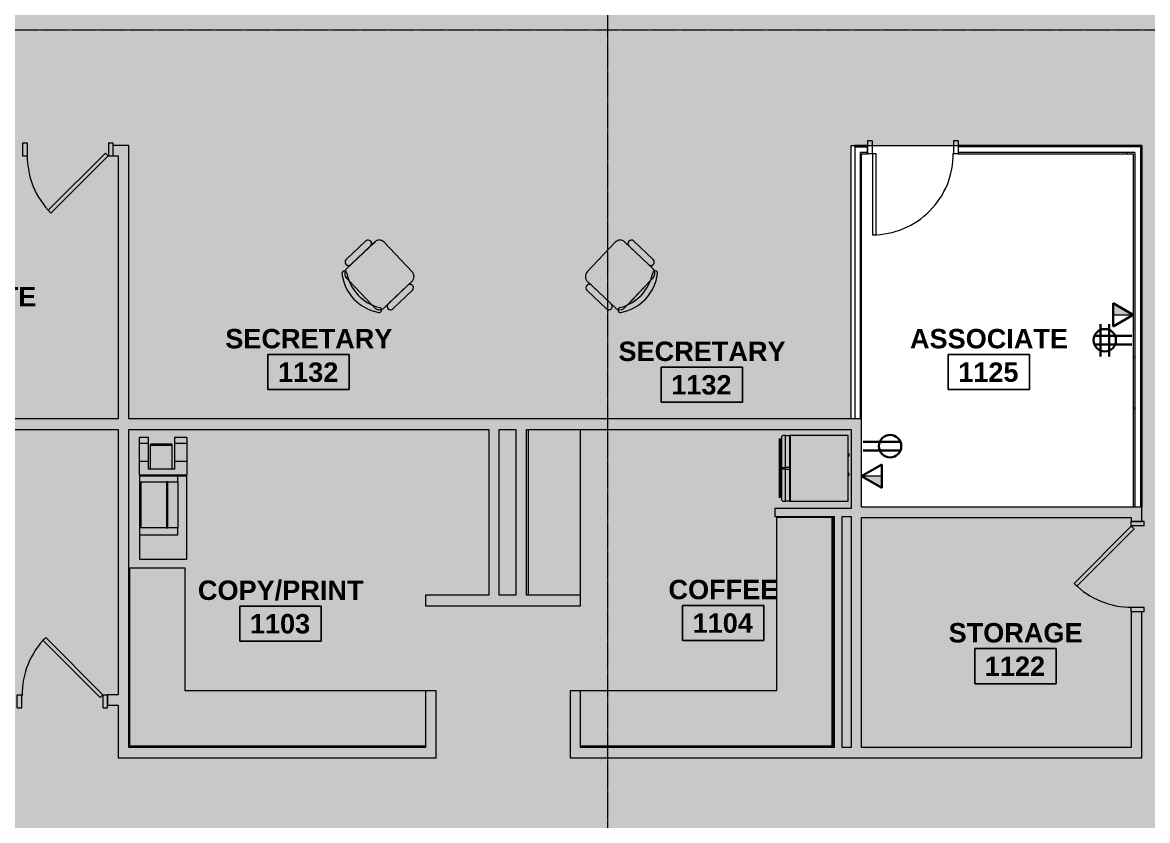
# Model space of a CAD drawing. Header units: inches. Extents: x -203 to 2070, y -968 to 768.
# Drawn here: x 995.7 to 1493.6, y 44.9 to 397.9 of the extents above; entities that cross this region are included whole.
import ezdxf

# ---------------------------------------------------------------- set-up
doc = ezdxf.new("R2010")
doc.units = ezdxf.units.IN
doc.header["$MEASUREMENT"] = 0
doc.linetypes.add('Grid Line 1_2_', pattern=[0.875, 0.5, -0.125, 0.125, -0.125])
for name, color, linetype, lineweight in [('A-ANNO-NOTE', 131, 'Continuous', 30), ('A-AREA-IDEN', 2, 'Continuous', 9), ('A-DETL-GENF', 92, 'Continuous', 9), ('A-DETL-THIN', 151, 'Continuous', 9), ('A-DOOR', 31, 'Continuous', 13), ('A-DOOR-FRAM', 31, 'Continuous', 20), ('A-WALL', 113, 'Continuous', 13), ('A-WALL-PATT', 111, 'Continuous', 13), ('I-FURN', 30, 'Continuous', 9), ('I-WALL', 2, 'Continuous', 9), ('Q-CASE', 31, 'Continuous', 13), ('Q-SPCQ', 91, 'Continuous', 13), ('S-GRID', 1, 'Continuous', 9)]:
    doc.layers.add(name, color=color, linetype=linetype, lineweight=lineweight)
doc.styles.add('Swis721 Lt BT_B', font='', dxfattribs={"height": 8.583975})
doc.styles.get('Swis721 Lt BT_B').set_extended_font_data('Swis721 Lt BT', bold=True)
pattern_1 = [(0, (0, 0), (30.72, 7.68), [1.267, -21.773, 1.267, -21.773, -122.88]), (0, (0, 0), (30.72, 7.68), [-46.08, 1.267, -44.813, 1.267, -21.773, -53.76]), (0, (0, 0), (30.72, 7.68), [-115.2, 1.267, -14.093, 1.267, -37.133]), (120, (11.52, 3.84), (-22.011075, 22.7643), [1.267, -21.773, 1.267, -21.773, -122.88]), (120, (11.52, 3.84), (-22.011075, 22.7643), [-46.08, 1.267, -44.813, 1.267, -21.773, -53.76]), (120, (11.52, 3.84), (-22.011075, 22.7643), [-115.2, 1.267, -14.093, 1.267, -37.133]), (240, (15.36, 19.2), (-8.708925, -30.4443), [1.267, -21.773, 1.267, -21.773, -122.88]), (240, (15.36, 19.2), (-8.708925, -30.4443), [-46.08, 1.267, -44.813, 1.267, -21.773, -53.76]), (240, (15.36, 19.2), (-8.708925, -30.4443), [-115.2, 1.267, -14.093, 1.267, -37.133])]

# ---------------------------------------------------------------- blocks, each defined once
blk = doc.blocks.new('Single Flush - OTJ_SOLIDFLUSH_ALUM-5493998-LEVEL 11 - POWER _ SIGNAL')
at = {"layer": 'A-DOOR', "color": 8, "lineweight": 20}
for p, q in [((-7.42, 27.64), (-8.65, 26.4)), ((-8.65, 26.4), (16.67, 1.08)), ((17.91, 2.31), (-7.42, 27.64)), ((16.67, 1.08), (17.91, 2.31))]:
    blk.add_line(p, q, dxfattribs=at)
at = {"layer": 'A-DOOR', "color": 55, "lineweight": 9}
blk.add_arc((17.91, 2.31), 35.81, 135, 180.5, dxfattribs=at)
at = {"layer": 'A-DOOR-FRAM', "color": 8}
for p, q in [((-20, -3.44), (-20, 2.31)), ((-20, 2.31), (-18, 2.31)), ((-18, -3.44), (-18, 2.31)), ((18, -3.44), (18, 2.31)), ((18, 2.31), (20, 2.31)), ((20, -3.44), (20, 2.31)), ((-20, -3.44), (-18, -3.44)), ((18, -3.44), (20, -3.44))]:
    blk.add_line(p, q, dxfattribs=at)
blk = doc.blocks.new('Single Flush - OTJ_SOLIDFLUSH_ALUM-5493996-LEVEL 11 - POWER _ SIGNAL')
at = {"layer": 'A-DOOR', "color": 8, "lineweight": 20}
for p, q in [((-8.65, -26.4), (16.67, -1.08)), ((17.91, -2.31), (-7.42, -27.64)), ((16.67, -1.08), (17.91, -2.31)), ((-7.42, -27.64), (-8.65, -26.4))]:
    blk.add_line(p, q, dxfattribs=at)
at = {"layer": 'A-DOOR', "color": 55, "lineweight": 9}
blk.add_arc((17.91, -2.31), 35.81, 179.5, 225, dxfattribs=at)
at = {"layer": 'A-DOOR-FRAM', "color": 8}
for p, q in [((-20, 3.44), (-20, -2.31)), ((-20, 3.44), (-18, 3.44)), ((-18, 3.44), (-18, -2.31)), ((18, 3.44), (18, -2.31)), ((18, 3.44), (20, 3.44)), ((20, 3.44), (20, -2.31)), ((-20, -2.31), (-18, -2.31)), ((18, -2.31), (20, -2.31))]:
    blk.add_line(p, q, dxfattribs=at)
blk = doc.blocks.new('F-Chairs1 - Workstation 2-V35-LEVEL 11 - POWER _ SIGNAL')
at = {"layer": 'I-FURN'}
for p, q in [((-7.33, -4), (-9, -4)), ((-9, -4), (-7.33, -4)), ((7.44, -4), (-7.44, -4)), ((7.33, -4), (-7.33, -4)), ((-7.33, -4), (7.33, -4)), ((9, -4), (7.33, -4)), ((7.33, -4), (9, -4)), ((-15, -9.5), (-15, -21.5)), ((-15, -9.5), (-15, -21.5)), ((-15, -21.5), (-15, -9.5)), ((-12, -7), (-12, -24)), ((-12, -7), (-12, -9.5)), ((-12, -9.5), (-12, -7)), ((-12, -21.5), (-12, -9.5)), ((-12, -9.5), (-12, -21.5)), ((-12, -9.5), (-12, -21.5)), ((-12, -21.5), (-12, -9.5)), ((12, -24), (12, -7)), ((12, -9.5), (12, -7)), ((12, -7), (12, -9.5)), ((12, -9.5), (12, -21.5)), ((12, -21.5), (12, -9.5)), ((12, -21.5), (12, -9.5)), ((12, -9.5), (12, -21.5)), ((15, -21.5), (15, -9.5)), ((15, -21.5), (15, -9.5)), ((15, -9.5), (15, -21.5)), ((-12, -21.5), (-12, -24)), ((-12, -24), (-12, -21.5)), ((12, -24), (12, -21.5)), ((12, -21.5), (12, -24)), ((-9, -27), (9, -27)), ((-9, -27), (9, -27)), ((9, -27), (-9, -27))]:
    blk.add_line(p, q, dxfattribs=at)
for centre, radius, start, end in [((0, -20), 20, 53.8255, 126.1745), ((0, -20), 20, 53.8255, 126.1745), ((-11.17, -4.73), 1.08, 126.1745, 306.1745), ((-11.17, -4.73), 1.08, 126.1745, 306.1745), ((-11.17, -4.73), 1.08, 126.1745, 306.1745), ((0, -20), 20, 53.8255, 126.1745), ((-9, -7), 3, 90, 153.6047), ((-9, -7), 3, 105, 153.6047), ((0, -22.18), 19.64, 57.5758, 122.4242), ((0, -22.18), 19.64, 57.5758, 122.4242), ((0, -22.18), 19.64, 57.5758, 122.4242), ((-9, -7), 3, 90, 105), ((9, -7), 3, 26.3953, 90), ((9, -7), 3, 26.3953, 90), ((11.17, -4.73), 1.08, 233.8255, 53.8255), ((11.17, -4.73), 1.08, 233.8255, 53.8255), ((11.17, -4.73), 1.08, 233.8255, 53.8255), ((-13.5, -9.5), 1.5, 0, 180), ((-13.5, -9.5), 1.5, 360, 180), ((-13.5, -9.5), 1.5, 0, 180), ((-9, -7), 3, 153.7164, 180), ((-9, -7), 3, 153.6047, 180), ((-9, -7), 3, 153.6047, 180), ((9, -7), 3, 0, 26.2836), ((9, -7), 3, 360, 26.3953), ((9, -7), 3, 360, 26.3953), ((13.5, -9.5), 1.5, 0, 180), ((13.5, -9.5), 1.5, 360, 180), ((13.5, -9.5), 1.5, 0, 180), ((-13.5, -21.5), 1.5, 180, 0), ((-13.5, -21.5), 1.5, 180, 360), ((-13.5, -21.5), 1.5, 180, 0), ((-9, -24), 3, 180, 270), ((-9, -24), 3, 180, 270), ((-9, -24), 3, 180, 270), ((9, -24), 3, 270, 0), ((9, -24), 3, 270, 360), ((9, -24), 3, 270, 0), ((13.5, -21.5), 1.5, 180, 0), ((13.5, -21.5), 1.5, 180, 360), ((13.5, -21.5), 1.5, 180, 0)]:
    blk.add_arc(centre, radius, start, end, dxfattribs=at)
blk = doc.blocks.new('A-Refrigerator - A-Refrigerator-5524067-LEVEL 11 - POWER _ SIGNAL')
at = {"layer": 'Q-SPCQ', "color": 55, "lineweight": 9}
for p, q in [((-13.96, 15.75), (-14.5, 15.21)), ((-14.5, 15.21), (-14.5, 14)), ((-0.36, 15.75), (-13.96, 15.75)), ((13, 16.88), (-13, 16.88)), ((-13, 16.13), (-13, 16.88)), ((-13, 16.13), (-2.41, 16.13)), ((-11.19, 16.5), (-11.19, 15.75)), ((-11.19, 16.13), (-11.19, 15.75)), ((-10.81, 15.75), (-10.81, 16.5)), ((-10.81, 15.75), (-10.81, 16.13)), ((-2.42, 16.18), (-2.42, 15.75)), ((-2.42, 16.18), (-2.42, 15.75)), ((-2.05, 16.13), (2.05, 16.13)), ((-2.04, 15.75), (-2.04, 16.2)), ((-2.04, 15.75), (-2.04, 16.2)), ((-0.36, 14), (-0.36, 15.75)), ((0.39, 15.75), (-0.36, 15.75)), ((0.39, 15.75), (0.39, 14)), ((13.89, 15.75), (0.39, 15.75)), ((2.04, 16.2), (2.04, 15.75)), ((2.04, 16.2), (2.04, 15.75)), ((2.41, 16.13), (13, 16.13)), ((2.42, 15.75), (2.42, 16.18)), ((2.42, 15.75), (2.42, 16.18)), ((10.81, 16.5), (10.81, 15.75)), ((10.81, 16.13), (10.81, 15.75)), ((11.19, 15.75), (11.19, 16.5)), ((11.19, 15.75), (11.19, 16.13)), ((13, 16.88), (13, 16.13)), ((14.5, 15.14), (13.89, 15.75)), ((14.5, 14), (14.5, 15.14)), ((-14.5, 14), (-0.36, 14)), ((-14.5, 12.25), (-14.5, 14)), ((-0.36, 12.25), (-14.5, 12.25)), ((-14.5, 12.25), (-14.5, 12.19)), ((-14.5, 12.19), (-0.36, 12.19)), ((-14.5, 12), (-14.5, -13.75)), ((14.5, 12), (-14.5, 12)), ((-0.36, 14), (-0.36, 12.25)), ((-0.36, 12.19), (-0.36, 12.25)), ((-0.36, 12.19), (14.5, 12.19)), ((0.39, 14), (14.5, 14)), ((0.39, 12.25), (0.39, 14)), ((14.5, 12.25), (0.39, 12.25)), ((14.5, 14), (14.5, 12.25)), ((14.5, 12.19), (14.5, 12.25)), ((14.5, -13.75), (14.5, 12)), ((-14.5, -13.75), (14.5, -13.75)), ((-3.18, -13.75), (-3.18, -14)), ((-2.18, -14), (-3.18, -14)), ((-3.18, -14), (-3.16, -14)), ((-2.2, -14), (-2.18, -14)), ((-2.18, -14), (-2.18, -13.75)), ((5.38, -13.75), (5.38, -14)), ((6.38, -14), (5.38, -14)), ((5.38, -14), (5.4, -14)), ((6.36, -14), (6.38, -14)), ((6.38, -14), (6.38, -13.75))]:
    blk.add_line(p, q, dxfattribs=at)
for centre, start, end in [((-2.25, 16.5), 90, 270), ((-2.25, 16.5), 270, 90), ((2.25, 16.5), 90, 270), ((2.25, 16.5), 270, 90)]:
    blk.add_arc(centre, 0.375, start, end, dxfattribs=at)
blk = doc.blocks.new('C-Counter Top1 - 24_ Depth-4929836-LEVEL 11 - POWER _ SIGNAL')
at = {"layer": 'Q-CASE', "color": 254, "lineweight": 9}
for p, q in [((26.11, -0.75), (-47.26, -0.75)), ((-47.26, -24), (26.11, -24))]:
    blk.add_line(p, q, dxfattribs=at)
blk = doc.blocks.new('Single Flush - OTJ_SOLIDFLUSH_Side Lite-5611454-LEVEL 11 - POWER _ SIGNAL')
at = {"layer": 'A-DOOR', "lineweight": 20}
for p, q in [((16.15625, 37.6875), (16.15625, 1.875)), ((17.90625, 37.6875), (16.15625, 37.6875)), ((17.90625, 1.875), (17.90625, 37.6875)), ((16.15625, 1.875), (17.90625, 1.875))]:
    blk.add_line(p, q, dxfattribs=at)
at = {"layer": 'A-DOOR', "lineweight": 9}
blk.add_arc((17.90625, 1.875), 35.8125, 90, 180.5, dxfattribs=at)
at = {"layer": 'A-DOOR-FRAM'}
for p, q in [((-20, -3.875), (-20, 1.875)), ((-20, 1.875), (-18, 1.875)), ((-18, -3.875), (-18, 1.875)), ((18.000004, -3.875), (18.000004, 1.875)), ((18.000004, 1.875), (20.000004, 1.875)), ((20.000004, -3.875), (20.000004, 1.875)), ((-20, -3.875), (-18, -3.875)), ((18.000004, -3.875), (20.000004, -3.875))]:
    blk.add_line(p, q, dxfattribs=at)
blk = doc.blocks.new('F-Chairs1 - Workstation 2-V37-LEVEL 11 - POWER _ SIGNAL')
at = {"layer": 'I-FURN'}
for p, q in [((-9, 27), (9, 27)), ((9, 27), (-9, 27)), ((-9, 27), (9, 27)), ((-15, 9.5), (-15, 21.5)), ((-15, 21.5), (-15, 9.5)), ((-15, 9.5), (-15, 21.5)), ((-12, 7), (-12, 24)), ((-12, 24), (-12, 21.5)), ((-12, 21.5), (-12, 24)), ((-12, 9.5), (-12, 21.5)), ((-12, 21.5), (-12, 9.5)), ((-12, 21.5), (-12, 9.5)), ((-12, 9.5), (-12, 21.5)), ((12, 24), (12, 7)), ((12, 21.5), (12, 24)), ((12, 24), (12, 21.5)), ((12, 21.5), (12, 9.5)), ((12, 9.5), (12, 21.5)), ((12, 9.5), (12, 21.5)), ((12, 21.5), (12, 9.5)), ((15, 21.5), (15, 9.5)), ((15, 9.5), (15, 21.5)), ((15, 21.5), (15, 9.5)), ((-12, 9.5), (-12, 7)), ((-12, 7), (-12, 9.5)), ((12, 7), (12, 9.5)), ((12, 9.5), (12, 7)), ((-9, 4), (-7.33, 4)), ((-7.33, 4), (-9, 4)), ((7.44, 4), (-7.44, 4)), ((-7.33, 4), (7.33, 4)), ((7.33, 4), (-7.33, 4)), ((7.33, 4), (9, 4)), ((9, 4), (7.33, 4))]:
    blk.add_line(p, q, dxfattribs=at)
for centre, radius, start, end in [((-9, 24), 3, 90, 180), ((-9, 24), 3, 90, 180), ((-9, 24), 3, 90, 180), ((9, 24), 3, 360, 90), ((9, 24), 3, 360, 90), ((9, 24), 3, 0, 90), ((-13.5, 21.5), 1.5, 360, 180), ((-13.5, 21.5), 1.5, 360, 180), ((-13.5, 21.5), 1.5, 0, 180), ((13.5, 21.5), 1.5, 360, 180), ((13.5, 21.5), 1.5, 360, 180), ((13.5, 21.5), 1.5, 0, 180), ((-13.5, 9.5), 1.5, 180, 360), ((-13.5, 9.5), 1.5, 180, 360), ((-13.5, 9.5), 1.5, 180, 0), ((-11.17, 4.73), 1.08, 53.8255, 233.8255), ((-11.17, 4.73), 1.08, 53.8255, 233.8255), ((-11.17, 4.73), 1.08, 53.8255, 233.8255), ((-9, 7), 3, 180, 206.2836), ((-9, 7), 3, 180, 206.3953), ((-9, 7), 3, 180, 206.3953), ((-9, 7), 3, 206.3953, 270), ((-9, 7), 3, 206.3953, 225), ((0, 22.18), 19.64, 237.5758, 302.4242), ((0, 22.18), 19.64, 237.5758, 302.4242), ((0, 22.18), 19.64, 237.5758, 302.4242), ((9, 7), 3, 270, 333.6047), ((11.17, 4.73), 1.08, 306.1745, 126.1745), ((11.17, 4.73), 1.08, 306.1745, 126.1745), ((11.17, 4.73), 1.08, 306.1745, 126.1745), ((9, 7), 3, 315, 333.6047), ((9, 7), 3, 333.7164, 360), ((9, 7), 3, 333.6047, 0), ((9, 7), 3, 333.6047, 0), ((13.5, 9.5), 1.5, 180, 360), ((13.5, 9.5), 1.5, 180, 360), ((13.5, 9.5), 1.5, 180, 0), ((0, 20), 20, 233.8255, 306.1745), ((0, 20), 20, 233.8255, 306.1745), ((0, 20), 20, 233.8255, 306.1745), ((-9, 7), 3, 225, 255), ((-9, 7), 3, 255, 270), ((9, 7), 3, 270, 285), ((9, 7), 3, 285, 315)]:
    blk.add_arc(centre, radius, start, end, dxfattribs=at)
blk = doc.blocks.new('A-Copier-Floor - A-Copier-Floor-5454699-LEVEL 11 - POWER _ SIGNAL')
at = {"layer": 'Q-SPCQ', "color": 55, "lineweight": 9}
for p, q in [((-30.09, 9.53), (-27.49, 9.53)), ((-30.09, 9.53), (-30.09, 3.97)), ((-27.49, 9.53), (-19.49, 9.53)), ((-27.49, 9.53), (-27.49, 3.97)), ((-19.49, 9.53), (-13.49, 9.53)), ((-19.49, 9.53), (-19.49, 3.97)), ((-13.49, 9.53), (-13.49, -11.47)), ((-13.29, 7.53), (-13.29, 5.51)), ((-13.29, 7.53), (-13.1, 7.53)), ((-13.1, 5.51), (-13.29, 5.51)), ((23.61, 9.53), (-13.09, 9.53)), ((-13.09, 9.53), (-13.09, 5.51)), ((-10.52, 5.51), (-13.09, 5.51)), ((-13.09, 5.51), (-13.09, -11.47)), ((-10.52, -10.67), (-10.52, 5.51)), ((-10.52, 5.51), (9.82, 5.51)), ((12.91, 5.51), (9.82, 5.51)), ((9.82, 5.51), (9.82, -10.67)), ((12.91, -11.47), (12.91, 5.51)), ((23.61, -11.47), (23.61, 9.53)), ((-30.09, 3.97), (-27.49, 3.97)), ((-27.49, 3.97), (-19.49, 3.97)), ((-27.26, 2.84), (-26.84, 2.84)), ((-27.26, 2.84), (-27.26, -6.6)), ((-26.84, 2.84), (-16.13, 2.84)), ((-26.84, -6.6), (-26.84, 2.84)), ((-19.49, 3.97), (-16.13, 3.97)), ((-16.13, 3.97), (-16.13, -7.47)), ((9.82, 1.03), (-10.52, 1.03)), ((-10.52, 1.03), (-10.52, 0.4)), ((-10.52, 0.4), (9.82, 0.4)), ((9.82, 0.4), (9.82, 1.03)), ((-27.49, -7.47), (-30.09, -7.47)), ((-30.09, -7.47), (-30.09, -11.47)), ((-19.49, -7.47), (-27.49, -7.47)), ((-27.49, -7.47), (-27.49, -11.47)), ((-26.84, -6.6), (-27.26, -6.6)), ((-16.13, -6.6), (-26.84, -6.6)), ((-16.13, -7.47), (-19.49, -7.47)), ((-19.49, -7.47), (-19.49, -11.47)), ((-13.29, -8.47), (-13.29, -10.49)), ((-13.29, -8.47), (-13.1, -8.47)), ((-27.49, -11.47), (-30.09, -11.47)), ((-19.49, -11.47), (-27.49, -11.47)), ((-13.49, -11.47), (-19.49, -11.47)), ((-13.1, -10.49), (-13.29, -10.49)), ((-13.09, -11.47), (12.91, -11.47)), ((9.82, -10.67), (-10.52, -10.67)), ((12.91, -11.47), (23.61, -11.47))]:
    blk.add_line(p, q, dxfattribs=at)
blk = doc.blocks.new('C-L SHAPE COUNTER TOP - C-L SHAPE COUNTER TOP-5524043-LEVEL 11 - POWER _ SIGNAL')
at = {"layer": 'Q-CASE', "color": 254, "lineweight": 9}
for p, q in [((0.5, 0.5), (0.5, 111.69)), ((25, 25), (25, 111.69)), ((101.63, 25), (25, 25)), ((101.63, 0.5), (101.63, 25)), ((0, 0), (101.63, 0)), ((101.63, 0.5), (0.5, 0.5)), ((101.63, 0), (101.63, 0.5))]:
    blk.add_line(p, q, dxfattribs=at)
blk = doc.blocks.new('C-L SHAPE COUNTER TOP - C-L SHAPE COUNTER TOP-5524417-LEVEL 11 - POWER _ SIGNAL')
at = {"layer": 'Q-CASE', "color": 254, "lineweight": 9}
for p, q in [((0.5, -131.37), (0.5, -0.5)), ((0.5, -0.5), (79.23, -0.5)), ((79.23, -0.5), (79.23, 0)), ((79.23, -25), (79.23, -0.5)), ((25, -131.37), (25, -25)), ((25, -25), (79.23, -25))]:
    blk.add_line(p, q, dxfattribs=at)
blk = doc.blocks.new('Room Tag - Room Name and Number-3379422-LEVEL 11 - POWER _ SIGNAL')
at = {"layer": 'A-AREA-IDEN'}
for p, q in [((-0.1881, -0.1636), (-0.1881, -0.0018)), ((-0.1881, -0.0018), (0.1869, -0.0018)), ((0.1869, -0.0018), (-0.1881, -0.0018)), ((-0.1881, -0.0018), (-0.1881, -0.1636)), ((0.1869, -0.0018), (0.1869, -0.1636)), ((0.1869, -0.1636), (0.1869, -0.0018)), ((0.1869, -0.1636), (-0.1881, -0.1636)), ((-0.1881, -0.1636), (0.1869, -0.1636))]:
    blk.add_line(p, q, dxfattribs=at)

msp = doc.modelspace()

# ---------------------------------------------------------------- hatches: boundary and pattern name
at = {"layer": 'A-ANNO-NOTE', "lineweight": 9}
for color, points in [(256, [(1487.3, 268.65), (1478.36, 273.81), (1478.36, 268.65)]), (55, [(1375.98, 192.07), (1375.98, 197.23), (1367.05, 197.23)])]:
    msp.add_hatch(color=color, dxfattribs=at).paths.add_polyline_path(points, flags=0)
at = {"layer": 'A-DETL-GENF'}
h = msp.add_hatch(color=9, dxfattribs=at)
h.paths.add_polyline_path([(660.98, -433.44), (660.98, -376.94), (625.46, -376.94), (625.46, -433.44), (656.69, -433.44)], flags=0)
h.paths.add_polyline_path([(131.76, -847.99), (290.55, -780.58), (225.58, -627.57), (209.01, -634.6), (202.64, -619.58), (206.9, -617.78), (211.46, -628.54), (296.14, -592.58), (297.95, -596.84), (229.84, -625.76), (294.8, -778.77), (401.29, -733.56), (336.32, -580.55), (334.77, -581.21), (332.96, -576.95), (428.69, -536.31), (430.5, -540.56), (340.58, -578.74), (405.55, -731.76), (515.31, -685.15), (511.69, -685.15), (511.69, -619.4), (491.89, -619.4), (491.89, -612.4), (492.01, -612.4), (492.01, -532.94), (471.73, -532.94), (471.73, -523.06), (467.32, -524.93), (465.51, -520.68), (471.73, -518.03), (471.73, -508.94), (497.51, -508.94), (497.51, -514.94), (499.01, -514.94), (499.01, -612.4), (658.19, -612.4), (718.26, -586.9), (718.26, -514.94), (537.51, -514.94), (537.51, -508.94), (555.67, -508.94), (555.67, -394.75), (560.67, -394.75), (560.67, -437.31), (560.17, -437.31), (560.17, -441.94), (560.67, -441.94), (560.67, -498.09), (619.48, -498.09), (619.48, -477.94), (626.48, -477.94), (626.48, -500.46), (758.11, -500.46), (758.07, -433.94), (693.48, -433.94), (693.48, -433.44), (696.98, -433.43), (696.98, -376.94), (661.48, -376.94), (661.48, -433.44), (660.98, -433.44), (660.98, -433.94), (625.46, -433.94), (625.46, -441.94), (600.17, -441.94), (600.17, -437.31), (620.83, -437.31), (620.83, -304.37), (601.17, -304.37), (601.17, -299.75), (634.61, -299.75), (634.61, -356.95), (665.48, -356.95), (665.48, -344.95), (665.98, -344.95), (665.98, -356.95), (696.98, -356.95), (696.98, -299.95), (699.23, -299.95), (699.23, -300.45), (697.48, -300.45), (697.48, -356.95), (733.48, -356.95), (733.48, -300.45), (731.73, -300.45), (731.73, -299.95), (757.71, -299.95), (757.71, -300.45), (733.98, -300.45), (733.98, -356.95), (794.21, -356.95), (794.21, -300.45), (790.21, -300.45), (790.21, -299.95), (794.21, -299.95), (794.21, -230.99), (634.98, -230.99), (634.98, -254.99), (560.67, -254.98), (560.67, -299.75), (561.17, -299.75), (561.17, -304.37), (560.67, -304.37), (560.67, -346.75), (555.67, -346.75), (555.67, -249.98), (575.84, -249.98), (575.84, -200.84), (587.09, -200.84), (587.09, -243.74), (630.36, -243.74), (630.36, -224.99), (674.86, -224.99), (674.86, -160.84), (555.74, -160.84), (555.74, 0.66), (596.73, 0.66), (596.73, -16.34), (638.73, -16.34), (638.73, 0.66), (700.73, 0.66), (700.73, -16.34), (742.73, -16.34), (742.73, 0.66), (804.73, 0.66), (804.73, -16.34), (846.73, -16.34), (846.73, 0.66), (908.73, 0.66), (908.73, -16.34), (950.73, -16.34), (950.73, 0.66), (993.73, 0.66), (993.73, -121.34), (980.11, -121.34), (980.11, -122.59), (769.74, -122.59), (769.74, -217.72), (962.61, -217.72), (962.61, -199.94), (988.73, -199.94), (988.73, -160.97), (993.73, -160.97), (993.73, -227.33), (967.61, -227.33), (967.61, -227.44), (962.61, -227.44), (962.61, -224.72), (800.21, -224.72), (800.21, -303.86), (962.61, -303.86), (962.61, -267.44), (967.61, -267.44), (967.61, -342.44), (968.74, -342.44), (968.74, -337.81), (970.74, -337.81), (970.74, -342.44), (1010.74, -342.44), (1010.74, -337.81), (1090.73, -337.81), (1090.73, -342.44), (1178.73, -342.44), (1178.73, -337.81), (1330.73, -337.81), (1330.73, -342.44), (1247.36, -342.44), (1247.36, -499.31), (1266.73, -499.31), (1266.73, -523.31), (1247.36, -523.31), (1247.36, -524.65), (1372.42, -524.65), (1372.42, -342.44), (1370.73, -342.44), (1370.73, -337.81), (1378.73, -337.81), (1378.73, -342.44), (1377.05, -342.44), (1377.05, -524.65), (1492.42, -524.65), (1492.42, -342.44), (1418.73, -342.44), (1418.73, -337.81), (1497.05, -337.81), (1497.05, -372.91), (1498.73, -372.91), (1498.73, -377.54), (1497.05, -377.54), (1497.05, -524.65), (1723.7, -524.65), (1723.7, -372.91), (1723.3, -372.91), (1723.3, -377.54), (1538.73, -377.54), (1538.73, -372.91), (1552.42, -372.91), (1552.42, 120.98), (1556.17, 120.98), (1556.17, -1.34), (1582.73, -1.34), (1582.73, -12.96), (1723.7, -12.96), (1723.7, 162.67), (1556.17, 162.67), (1556.17, 160.98), (1552.42, 160.98), (1552.42, 168.98), (1556.17, 168.98), (1556.17, 167.29), (1723.7, 167.29), (1723.7, 284.95), (1723.3, 284.95), (1723.3, 338.96), (1556.17, 338.96), (1556.17, 208.98), (1552.42, 208.98), (1552.42, 343.59), (1723.3, 343.59), (1723.3, 351.59), (1732.42, 351.59), (1732.42, 355.59), (1737.05, 355.59), (1737.05, 351.59), (1910.23, 351.59), (1910.23, 580.43), (1737.05, 580.43), (1737.05, 395.59), (1732.42, 395.59), (1732.42, 418.96), (1730.73, 418.96), (1730.73, 423.59), (1732.42, 423.59), (1732.42, 580.43), (1617.05, 580.43), (1617.05, 406.96), (1661.42, 406.96), (1661.42, 423.59), (1690.73, 423.59), (1690.73, 418.96), (1666.05, 418.96), (1666.05, 402.34), (1610.73, 402.34), (1610.73, 406.96), (1612.42, 406.96), (1612.42, 580.43), (1497.05, 580.43), (1497.05, 406.96), (1570.73, 406.96), (1570.73, 402.34), (1418.73, 402.34), (1418.73, 406.96), (1492.42, 406.96), (1492.42, 580.43), (1377.05, 580.43), (1377.05, 406.96), (1378.73, 406.96), (1378.73, 402.34), (1298.73, 402.34), (1298.73, 406.96), (1372.42, 406.96), (1372.42, 580.43), (1257.05, 580.43), (1257.05, 577.15), (1266.73, 577.15), (1266.73, 553.15), (1257.05, 553.15), (1257.05, 406.96), (1258.73, 406.96), (1258.73, 402.34), (1250.73, 402.34), (1250.73, 406.96), (1252.42, 406.96), (1252.42, 553.15), (1242.73, 553.15), (1242.73, 577.15), (1252.42, 577.15), (1252.42, 580.43), (1137.05, 580.43), (1137.05, 406.96), (1210.73, 406.96), (1210.73, 402.34), (998.73, 402.34), (998.73, 406.96), (1132.42, 406.96), (1132.42, 580.43), (957.05, 580.43), (957.05, 577.15), (966.73, 577.15), (966.73, 553.15), (957.05, 553.15), (957.05, 406.96), (958.73, 406.96), (958.73, 402.34), (950.73, 402.34), (950.73, 406.96), (952.42, 406.96), (952.42, 553.15), (942.73, 553.15), (942.73, 577.15), (952.42, 577.15), (952.42, 580.43), (837.05, 580.43), (837.05, 406.96), (910.73, 406.96), (910.73, 402.34), (830.73, 402.34), (830.73, 406.96), (832.42, 406.96), (832.42, 580.43), (657.05, 580.43), (657.05, 406.96), (790.73, 406.96), (790.73, 402.34), (518.73, 402.34), (518.73, 406.96), (652.42, 406.96), (652.42, 580.43), (477.05, 580.43), (477.05, 406.96), (478.73, 406.96), (478.73, 402.34), (470.73, 402.34), (470.73, 406.96), (472.42, 406.96), (472.42, 580.43), (357.05, 580.43), (357.05, 406.96), (430.73, 406.96), (430.73, 402.34), (278.73, 402.34), (278.73, 406.96), (352.42, 406.96), (352.42, 580.43), (237.05, 580.43), (237.05, 577.15), (246.73, 577.15), (246.73, 553.15), (237.05, 553.15), (237.05, 406.96), (238.73, 406.96), (238.73, 402.34), (230.73, 402.34), (230.73, 406.96), (232.42, 406.96), (232.42, 553.15), (222.73, 553.15), (222.73, 577.15), (232.42, 577.15), (232.42, 580.43), (117.05, 580.43), (117.05, 406.96), (190.73, 406.96), (190.73, 402.34), (112.42, 402.34), (112.42, 418.96), (110.73, 418.96), (110.73, 423.59), (112.42, 423.59), (112.42, 580.43), (-120.35, 580.43), (-120.35, 406.96), (52.42, 406.96), (52.42, 423.59), (70.73, 423.59), (70.73, 418.96), (57.05, 418.96), (57.05, 328.65), (52.42, 328.65), (52.42, 402.34), (-120.35, 402.34), (-120.35, 286.96), (52.42, 286.96), (52.42, 288.65), (57.05, 288.65), (57.05, 280.65), (52.42, 280.65), (52.42, 282.34), (-120.35, 282.34), (-120.35, 166.96), (52.42, 166.96), (52.42, 240.65), (57.05, 240.65), (57.05, 160.65), (52.42, 160.65), (52.42, 162.34), (-120.35, 162.34), (-120.35, 0.55), (-80.76, 0.55), (-80.76, -13.04), (52.42, -13.04), (52.45, 120.65), (57.05, 120.65), (57.05, -19.35), (52.42, -19.35), (52.42, -17.66), (-80.76, -17.66), (-80.76, -30.95), (-120.35, -30.95), (-120.35, -193.04), (52.42, -193.04), (52.42, -59.35), (57.05, -59.35), (57.05, -218.77), (71.25, -252.22), (66.99, -254.03), (52.42, -219.71), (52.42, -197.66), (-120.35, -197.66), (-120.35, -254.17), (-75.11, -360.73), (83.67, -293.32), (82.62, -290.84), (86.88, -289.04), (141.98, -418.82), (137.73, -420.63), (85.48, -297.58), (-73.3, -364.99), (-4.77, -526.42), (-2.44, -525.43), (-6.07, -516.89), (16.02, -507.51), (19.65, -516.05), (154.02, -459), (153.36, -457.45), (157.61, -455.64), (160.74, -463.01), (156.48, -464.81), (155.82, -463.26), (21.46, -520.31), (25.4, -529.6), (3.31, -538.98), (-0.64, -529.69), (-2.96, -530.67), (42.33, -637.33), (201.11, -569.92), (172.12, -501.63), (176.37, -499.83), (207.17, -572.37), (190.6, -579.41), (191.26, -580.96), (187.01, -582.77), (186.35, -581.21), (44.13, -641.59), (118.32, -816.32)], flags=0)
h.paths.add_polyline_path([(225.76, -805.76), (216.38, -783.67), (238.47, -774.29), (247.85, -796.38), (232.98, -802.69)], flags=0)
h.paths.add_polyline_path([(446.67, -711.97), (437.29, -689.88), (459.38, -680.5), (468.76, -702.59), (455.33, -708.29)], flags=0)
h.paths.add_polyline_path([(516.31, -684.73), (892.28, -525.1), (744.73, -525.1), (744.73, -532.94), (725.26, -532.94), (725.26, -561.42), (744.73, -561.42), (744.73, -585.42), (725.26, -585.42), (725.26, -591.53), (659.62, -619.4), (590.81, -619.4), (590.81, -647.06), (516.73, -647.06), (516.73, -643.56), (587.31, -643.56), (587.31, -619.4), (516.31, -619.4), (516.31, -647.06)], flags=0)
h.paths.add_polyline_path([(259.55, -539.27), (242.89, -500.03), (350.11, -454.51), (225.01, -159.89), (118.32, -205.39), (108.25, -181.68), (108.25, 0.59), (112.87, 0.59), (112.87, -27.03), (206.42, -27.03), (206.42, 0.59), (264.73, 0.59), (264.73, -4.04), (263.05, -4.04), (263.05, -31.65), (237.05, -31.65), (237.05, -151.81), (370.42, -151.81), (370.42, -4.04), (304.73, -4.04), (304.73, 0.59), (498.05, 0.59), (498.05, -98.13), (493.42, -98.13), (493.42, -4.04), (375.05, -4.04), (375.05, -151.81), (493.42, -151.81), (493.42, -138.13), (498.05, -138.13), (498.05, -157.13), (493.42, -157.13), (493.42, -156.44), (432.05, -156.44), (432.05, -196.81), (493.42, -196.81), (493.42, -196.13), (498.05, -196.13), (498.05, -296.13), (493.42, -296.13), (493.42, -229.44), (466.42, -229.44), (466.42, -201.44), (306.4, -201.44), (306.4, -156.44), (237.05, -156.44), (237.05, -179.26), (304.36, -337.81), (493.42, -337.81), (493.42, -336.13), (498.05, -336.13), (498.05, -448.88), (416.5, -483.5), (414.7, -479.24), (493.42, -445.81), (493.42, -342.44), (306.32, -342.44), (372.09, -497.33), (377.88, -494.87), (379.69, -499.13), (370.67, -502.95), (356.99, -470.74), (283.74, -501.84), (293.51, -524.85), (259.81, -539.16)], flags=0)
h.paths.add_polyline_path([(259.81, -534.13), (287.44, -522.4), (274.4, -491.68), (246.77, -503.41), (249.74, -510.4), (271.83, -501.02), (281.21, -523.11), (259.11, -532.49), (259.55, -533.51)], flags=0)
h.paths.add_polyline_path([(967.61, -524.65), (967.61, -523.31), (943.94, -523.31), (943.94, -499.31), (967.61, -499.31), (967.61, -457.44), (946.48, -457.44), (946.48, -308.86), (800.21, -308.86), (800.21, -362.95), (764.11, -362.95), (764.11, -514.94), (744.73, -514.94), (744.73, -520.1), (942.73, -520.1), (942.73, -524.65), (963.74, -524.65)], flags=0)
h.paths.add_polyline_path([(1566.73, -523.31), (1542.73, -523.31), (1542.73, -499.31), (1566.73, -499.31)], flags=0)
h.paths.add_polyline_path([(619.48, -508.94), (758.11, -508.94), (758.11, -505.09), (560.67, -505.09), (560.67, -508.94), (584.66, -508.94)], flags=0)
h.paths.add_polyline_path([(281.93, -497.58), (355.19, -466.48), (351.91, -458.77), (278.66, -489.87), (279.43, -491.68)], flags=0)
h.paths.add_polyline_path([(962.61, -452.44), (962.61, -308.86), (951.48, -308.86), (951.48, -452.44)], flags=0)
h.paths.add_polyline_path([(624.19, -433.94), (625.46, -433.94), (625.46, -433.44), (624.19, -433.44)], flags=0)
h.paths.add_polyline_path([(758.11, -433.44), (758.11, -376.94), (697.48, -376.94), (697.48, -433.44), (758.07, -433.44)], flags=0)
h.paths.add_polyline_path([(697.48, -370.94), (758.11, -370.94), (758.11, -362.95), (625.46, -362.95), (625.46, -370.94), (696.98, -370.94)], flags=0)
h.paths.add_polyline_path([(625.46, -356.95), (631.11, -356.95), (631.11, -304.37), (625.46, -304.37), (625.46, -342.44)], flags=0)
h.paths.add_polyline_path([(1374.73, -277.17), (1374.73, -276.11), (1372.42, -276.11), (1372.42, -163.17), (1340.73, -163.17), (1340.73, -158.54), (1372.42, -158.54), (1372.42, -4.04), (1283.05, -4.04), (1283.05, -33.04), (1272.05, -33.04), (1272.05, -158.54), (1304.73, -158.54), (1304.73, -163.17), (1122.73, -163.17), (1122.73, -158.54), (1159.42, -158.54), (1159.42, -156.86), (1164.05, -156.86), (1164.05, -158.54), (1267.42, -158.54), (1267.42, -33.04), (1223.42, -33.04), (1223.42, -4.04), (1164.05, -4.04), (1164.05, -116.86), (1159.42, -116.86), (1159.42, -97.17), (1037.92, -97.17), (1037.92, -90.86), (1042.55, -90.86), (1042.55, -92.54), (1159.42, -92.54), (1159.42, -4.04), (1042.55, -4.04), (1042.55, -50.86), (1037.92, -50.86), (1037.92, 0.59), (1491.05, 0.59), (1491.05, -5.73), (1486.42, -5.73), (1486.42, -4.04), (1377.05, -4.04), (1377.05, -103.21), (1486.42, -103.21), (1486.42, -45.73), (1491.05, -45.73), (1491.05, -277.17), (1377.05, -277.17)], flags=0)
h.paths.add_polyline_path([(1042.55, -276.86), (1037.92, -276.86), (1037.92, -158.54), (1086.73, -158.54), (1086.73, -163.17), (1042.55, -163.17), (1042.55, -254.39)], flags=0)
h.paths.add_polyline_path([(766.24, -224.99), (766.24, -205.94), (679.48, -205.94), (679.48, -224.99), (739.47, -224.99)], flags=0)
h.paths.add_polyline_path([(794.21, -224.99), (794.21, -224.72), (769.74, -224.72), (769.74, -224.99)], flags=0)
h.paths.add_polyline_path([(471.05, -224.81), (471.73, -224.81), (471.73, -201.44), (471.05, -201.44), (471.05, -216.75)], flags=0)
h.paths.add_polyline_path([(967.61, -222.33), (968.13, -222.33), (968.13, -204.94), (967.61, -204.94), (967.61, -217.72)], flags=0)
h.paths.add_polyline_path([(694.01, -201.31), (766.24, -201.31), (766.24, -119.34), (679.48, -119.34), (679.48, -201.31), (680.61, -201.31)], flags=0)
h.paths.add_polyline_path([(370.42, -196.81), (427.42, -196.81), (427.42, -156.44), (311.03, -156.44), (311.03, -196.81), (352.43, -196.81)], flags=0)
h.paths.add_polyline_path([(232.42, -168.37), (232.42, -157.68), (228.58, -159.32), (231.55, -166.31)], flags=0)
h.paths.add_polyline_path([(1107.1, -164.92), (1086.83, -164.92), (1086.83, -163.17), (1122.64, -163.18), (1122.64, -164.92)], flags=0)
h.paths.add_polyline_path([(1317.1, -164.92), (1304.83, -164.92), (1304.83, -163.17), (1340.64, -163.17), (1340.64, -164.92), (1318.85, -164.92)], flags=0)
h.paths.add_polyline_path([(668.23, -146.84), (668.23, -111.34), (771.73, -111.34), (771.73, -24.34), (569.74, -24.34), (569.74, -146.84), (584.66, -146.84)], flags=0)
h.paths.add_polyline_path([(979.73, -111.34), (979.73, -24.34), (776.36, -24.34), (776.36, -111.34), (894.29, -111.34)], flags=0)
h.paths.add_polyline_path([(1268.73, -28.41), (1278.42, -28.41), (1278.42, -4.04), (1268.73, -4.04), (1268.73, -24.72)], flags=0)
h.paths.add_polyline_path([(1228.05, -28.41), (1240.73, -28.41), (1240.73, -4.04), (1228.05, -4.04), (1228.05, -24.72)], flags=0)
h.paths.add_polyline_path([(-117.9, -27.45), (-84.26, -27.45), (-84.26, -27.34), (-117.75, -27.34), (-117.75, -17.66), (-120.35, -17.66), (-120.35, -27.45)], flags=0)
h.paths.add_polyline_path([(248.73, -27.03), (258.42, -27.03), (258.42, -4.04), (248.73, -4.04), (248.73, -17.34)], flags=0)
h.paths.add_polyline_path([(211.05, -27.03), (220.73, -27.03), (220.73, -4.04), (211.05, -4.04)], flags=0)
h.paths.add_polyline_path([(-117.75, -13.04), (-117.75, -2.95), (-120.35, -2.95), (-120.35, -13.04)], flags=0)
h.paths.add_polyline_path([(224.73, 71.96), (108.25, 71.96), (108.25, 131.87), (112.87, 131.87), (112.87, 76.59), (224.73, 76.59), (224.73, 173.56), (112.87, 173.56), (112.87, 171.87), (108.25, 171.87), (108.25, 178.18), (224.73, 178.18), (224.73, 343.34), (108.25, 343.34), (108.25, 347.96), (229.36, 347.96), (229.36, 226.59), (378.42, 226.59), (378.42, 347.96), (576.05, 347.96), (576.05, 221.96), (558.48, 221.96), (558.48, 76.59), (574.73, 76.59), (574.73, 71.96), (430.42, 71.96), (430.42, 101.59), (435.05, 101.59), (435.05, 76.59), (554.98, 76.59), (554.98, 221.96), (396.05, 221.96), (396.05, 146.59), (432.73, 146.59), (432.73, 141.96), (354.73, 141.96), (354.73, 146.59), (378.73, 146.59), (378.73, 221.96), (266.05, 221.96), (266.05, 219.52), (259.44, 219.52), (259.19, 219.77), (256.3, 219.76), (256.3, 219.52), (256.05, 219.52), (256.05, 219.77), (230.3, 219.77), (230.3, 219.52), (229.36, 219.52), (229.36, 184.99), (230.3, 184.99), (230.3, 184.77), (256.05, 184.77), (256.05, 184.99), (256.23, 184.99), (256.23, 184.77), (259.25, 184.77), (259.47, 184.99), (266.05, 184.99), (266.05, 181.49), (236.48, 181.49), (236.48, 76.59), (352.42, 76.59), (352.43, 101.59), (357.05, 101.59), (357.05, 71.96), (229.36, 71.96)], flags=0)
h.paths.add_polyline_path([(1278.42, 72.66), (1238.11, 72.66), (1238.11, 102.28), (1242.73, 102.28), (1242.73, 77.28), (1354.98, 77.28), (1354.98, 179.48), (1328.64, 179.48), (1328.64, 182.98), (1362.42, 182.98), (1362.42, 217.96), (1218.73, 217.96), (1218.73, 144.59), (1242.73, 144.59), (1242.73, 139.96), (1174.11, 139.96), (1174.11, 144.59), (1202.11, 144.59), (1202.11, 217.96), (1042.73, 217.96), (1042.73, 77.28), (1174.11, 77.28), (1174.11, 102.28), (1178.73, 102.28), (1178.73, 72.66), (1038.11, 72.66), (1038.11, 95.96), (1033.42, 95.96), (1033.42, 100.59), (1038.11, 100.59), (1038.11, 217.96), (764.05, 217.96), (764.05, 79.66), (977.11, 79.66), (977.11, 100.59), (993.42, 100.59), (993.42, 95.96), (981.73, 95.96), (981.73, 79.66), (986.42, 79.66), (986.42, 72.66), (759.42, 72.66), (759.42, 104.84), (646.42, 104.84), (646.42, 294.15), (666.05, 294.15), (666.05, 109.46), (726.05, 109.46), (726.05, 294.15), (759.42, 294.15), (759.42, 343.59), (766.73, 343.59), (766.73, 338.96), (764.05, 338.96), (764.05, 222.59), (898.86, 222.59), (898.86, 338.96), (806.73, 338.96), (806.73, 343.59), (995.73, 343.59), (995.73, 338.96), (902.61, 338.96), (902.61, 222.59), (1038.11, 222.59), (1038.11, 338.96), (1035.73, 338.96), (1035.73, 343.59), (1042.73, 343.59), (1042.73, 222.59), (1362.42, 222.59), (1362.42, 343.59), (1491.05, 343.59), (1491.05, 177.23), (1486.42, 177.23), (1486.42, 178.92), (1367.05, 178.92), (1367.05, 77.28), (1486.42, 77.28), (1486.42, 137.23), (1491.05, 137.23), (1491.05, 72.66), (1279.19, 72.66)], flags=0)
h.paths.add_polyline_path([(229.36, 76.59), (232.98, 76.59), (232.98, 181.49), (229.36, 181.49), (229.36, 76.73)], flags=0)
h.paths.add_polyline_path([(1358.48, 77.28), (1362.42, 77.28), (1362.42, 179.48), (1358.48, 179.48), (1358.48, 77.43)], flags=0)
h.paths.add_polyline_path([(758.57, 109.46), (759.42, 109.46), (759.42, 289.52), (730.67, 289.52), (730.67, 109.46), (739.47, 109.46)], flags=0)
h.paths.add_polyline_path([(651.05, 109.46), (661.42, 109.46), (661.42, 289.52), (651.05, 289.52), (651.05, 117.6)], flags=0)
h.paths.add_polyline_path([(1206.73, 144.59), (1214.11, 144.59), (1214.11, 217.96), (1206.73, 217.96), (1206.73, 145.78)], flags=0)
h.paths.add_polyline_path([(383.36, 146.59), (391.42, 146.59), (391.42, 221.96), (383.36, 221.96), (383.36, 188.63)], flags=0)
h.paths.add_polyline_path([(862.23, 195.56), (862.23, 195.56), (862.03, 195.62)], flags=0)
h.paths.add_polyline_path([(891.23, 195.56), (891.23, 195.56), (891.03, 195.62)], flags=0)
h.paths.add_polyline_path([(1556.17, 553.15), (1542.73, 553.15), (1542.73, 577.15), (1566.73, 577.15), (1566.73, 553.15), (1563.48, 553.15)], flags=0)
h.paths.add_polyline_path([(620.73, 553.15), (596.73, 553.15), (596.73, 577.15), (620.73, 577.15)], flags=0)
h.paths.add_polyline_path([(-39.27, 553.15), (-39.27, 577.15), (-15.27, 577.15), (-15.27, 553.15), (-38.61, 553.15)], flags=0)
at = {"layer": 'A-WALL-PATT', "lineweight": 9}
h = msp.add_hatch(color=7, dxfattribs=at)
h.paths.add_polyline_path([(1038.11, 338.96), (1038.11, 343.59), (1035.73, 343.59), (1035.73, 338.96)], flags=0)
h.paths.add_polyline_path([(894.29, 338.96), (995.73, 338.96), (995.73, 343.59), (806.73, 343.59), (806.73, 338.96)], flags=0)
h.paths.add_polyline_path([(766.73, 338.96), (766.73, 343.59), (764.05, 343.59), (764.05, 338.96)], flags=0)
for points in [[(1038.11, 72.66), (1042.73, 72.66), (1042.73, 343.59), (1038.11, 343.59), (1038.11, 77.28)], [(1038.11, 217.96), (1038.11, 222.59), (764.05, 222.59), (764.05, 217.96), (1010.41, 217.96)], [(1042.73, 217.96), (1362.42, 217.96), (1362.42, 222.59), (1042.73, 222.59)], [(1362.42, 77.28), (1367.05, 77.28), (1367.05, 222.59), (1362.42, 222.59), (1362.42, 77.43)], [(1202.11, 144.59), (1206.73, 144.59), (1206.73, 217.96), (1202.11, 217.96), (1202.11, 188.63)], [(1214.11, 144.59), (1218.73, 144.59), (1218.73, 217.96), (1214.11, 217.96), (1214.11, 188.63)], [(1328.64, 179.48), (1362.42, 179.48), (1362.42, 182.98), (1328.64, 182.98)], [(1354.98, 77.28), (1358.48, 77.28), (1358.48, 179.48), (1354.98, 179.48), (1354.98, 77.55)], [(1486.42, 178.92), (1491.05, 178.92), (1491.05, 183.54), (1367.05, 183.54), (1367.05, 178.92)], [(1242.73, 139.96), (1242.73, 144.59), (1174.11, 144.59), (1174.11, 139.96), (1218.73, 139.96)], [(1174.11, 72.66), (1178.73, 72.66), (1178.73, 102.28), (1174.11, 102.28), (1174.11, 77.28)], [(1242.73, 77.28), (1242.73, 102.28), (1238.11, 102.28), (1238.11, 77.28)], [(1042.73, 72.66), (1174.11, 72.66), (1174.11, 77.28), (1042.73, 77.28)], [(1242.73, 72.66), (1491.05, 72.66), (1491.05, 77.28), (1238.11, 77.26), (1238.11, 72.66)]]:
    msp.add_hatch(color=7, dxfattribs=at).paths.add_polyline_path(points, flags=0)
h = msp.add_hatch(dxfattribs=at)
h.set_pattern_fill('FP_1', color=256, style=0, pattern_type=2)
h.set_pattern_definition(pattern_1)
h.paths.add_polyline_path([(1490.42, 342.96), (1490.42, 343.59), (1409.73, 343.59), (1409.73, 342.96), (1487.92, 342.96)], flags=0)
h.paths.add_polyline_path([(1367.05, 342.96), (1369.73, 342.96), (1369.73, 343.59), (1364.05, 343.59), (1364.05, 342.96), (1366.55, 342.96)], flags=0)
h = msp.add_hatch(dxfattribs=at)
h.set_pattern_fill('FP_1', color=256, style=0, pattern_type=2)
h.set_pattern_definition(pattern_1)
h.paths.add_polyline_path([(1491.05, 183.54), (1491.05, 343.59), (1490.42, 343.57), (1490.42, 183.54)], flags=0)
h = msp.add_hatch(dxfattribs=at)
h.set_pattern_fill('FP_1', color=256, style=0, pattern_type=2)
h.set_pattern_definition(pattern_1)
h.paths.add_polyline_path([(1367.05, 222.59), (1367.05, 340.46), (1366.55, 340.46), (1366.55, 222.59)], flags=0)
h = msp.add_hatch(dxfattribs=at)
h.set_pattern_fill('FP_1', color=256, style=0, pattern_type=2)
h.set_pattern_definition(pattern_1)
h.paths.add_polyline_path([(1487.3, 339.84), (1487.29, 340.46), (1409.73, 340.46), (1409.73, 339.84), (1436.16, 339.84)], flags=0)
h.paths.add_polyline_path([(1369.73, 339.84), (1369.73, 340.46), (1367.05, 340.46), (1367.05, 339.84)], flags=0)
h = msp.add_hatch(dxfattribs=at)
h.set_pattern_fill('FP_1', color=256, style=0, pattern_type=2)
h.set_pattern_definition(pattern_1)
h.paths.add_polyline_path([(1487.92, 183.54), (1487.92, 340.46), (1487.3, 340.46), (1487.3, 183.54)], flags=0)
h = msp.add_hatch(color=7, dxfattribs=at)
h.paths.add_polyline_path([(1491.05, 77.28), (1491.05, 137.23), (1486.42, 137.23), (1486.42, 77.28)], flags=0)
h.paths.add_polyline_path([(1486.42, 177.23), (1491.05, 177.23), (1491.05, 178.92), (1486.42, 178.92)], flags=0)
h = msp.add_hatch(color=7, dxfattribs=at)
h.paths.add_polyline_path([(1038.11, 95.96), (1038.11, 100.59), (1033.42, 100.59), (1033.42, 95.96)], flags=0)
h.paths.add_polyline_path([(993.42, 95.96), (993.42, 100.59), (977.11, 100.59), (977.11, 95.96), (986.42, 95.96)], flags=0)

# ---------------------------------------------------------------- linework, layer by layer
at = {"layer": 'A-ANNO-NOTE', "lineweight": 9}
for p, q in [((1487.3, 268.65), (1478.36, 273.81)), ((1478.36, 273.81), (1478.36, 268.65)), ((1478.36, 268.65), (1487.3, 268.65))]:
    msp.add_line(p, q, dxfattribs=at)
at = {"layer": 'A-ANNO-NOTE'}
for p, q in [((1487.3, 268.65), (1478.36, 273.81)), ((1478.36, 263.49), (1478.36, 273.81)), ((1472.76, 250.22), (1472.76, 264.57)), ((1476.6, 250.22), (1476.6, 264.57)), ((1487.3, 268.65), (1478.36, 263.49)), ((1486.64, 259.31), (1470.12, 259.31)), ((1486.64, 255.48), (1470.12, 255.48))]:
    msp.add_line(p, q, dxfattribs=at)
at = {"layer": 'A-ANNO-NOTE', "color": 215}
for p, q in [((1367.7, 212.45), (1384.23, 212.45)), ((1367.7, 208.62), (1384.23, 208.62)), ((1367.05, 197.23), (1375.98, 202.39)), ((1375.98, 202.39), (1375.98, 192.07)), ((1367.05, 197.23), (1375.98, 192.07))]:
    msp.add_line(p, q, dxfattribs=at)
at = {"layer": 'A-ANNO-NOTE', "color": 55, "lineweight": 9}
for p, q in [((1367.05, 197.23), (1375.98, 192.07)), ((1375.98, 197.23), (1367.05, 197.23)), ((1375.98, 192.07), (1375.98, 197.23))]:
    msp.add_line(p, q, dxfattribs=at)
at = {"layer": 'A-ANNO-NOTE'}
msp.add_circle((1474.68, 257.39), 4.95, dxfattribs=at)
at = {"layer": 'A-ANNO-NOTE', "color": 215}
msp.add_circle((1379.66, 210.53), 4.95, dxfattribs=at)
at = {"layer": 'A-DETL-THIN'}
for p, q in [((1362.42, 222.59), (1362.42, 343.59)), ((1362.42, 343.59), (1491.05, 343.59)), ((1491.05, 343.59), (1491.05, 183.54))]:
    msp.add_line(p, q, dxfattribs=at)
at = {"layer": 'A-WALL', "color": 8, "lineweight": 20}
for p, q in [((1042.73, 343.59), (1035.73, 343.59)), ((1035.73, 343.59), (1035.73, 338.96)), ((1042.73, 222.59), (1042.73, 343.59)), ((1035.73, 338.96), (1038.11, 338.96)), ((1038.11, 338.96), (1038.11, 222.59)), ((1038.11, 222.59), (902.61, 222.59)), ((1367.05, 222.59), (1042.73, 222.59)), ((1367.05, 183.54), (1367.05, 222.59)), ((764.05, 217.96), (1038.11, 217.96)), ((1038.11, 217.96), (1038.11, 100.59)), ((1042.73, 77.28), (1042.73, 217.96)), ((1042.73, 217.96), (1202.11, 217.96)), ((1202.11, 217.96), (1202.11, 144.59)), ((1206.73, 217.96), (1214.11, 217.96)), ((1206.73, 144.59), (1206.73, 217.96)), ((1214.11, 217.96), (1214.11, 144.59)), ((1218.73, 217.96), (1362.42, 217.96)), ((1218.73, 144.59), (1218.73, 217.96)), ((1362.42, 217.96), (1362.42, 182.98)), ((1362.42, 179.48), (1362.42, 77.28)), ((1491.05, 183.54), (1367.05, 183.54)), ((1491.05, 177.23), (1491.05, 183.54)), ((1367.05, 178.92), (1486.42, 178.92)), ((1367.05, 77.28), (1367.05, 178.92)), ((1486.42, 178.92), (1486.42, 177.23)), ((1486.42, 177.23), (1491.05, 177.23)), ((1202.11, 144.59), (1174.11, 144.59)), ((1174.11, 144.59), (1174.11, 139.96)), ((1214.11, 144.59), (1206.73, 144.59)), ((1242.73, 144.59), (1218.73, 144.59)), ((1242.73, 139.96), (1242.73, 144.59)), ((1174.11, 139.96), (1242.73, 139.96)), ((1491.05, 137.23), (1486.42, 137.23)), ((1486.42, 137.23), (1486.42, 77.28)), ((1491.05, 72.66), (1491.05, 137.23)), ((1038.11, 100.59), (1033.42, 100.59)), ((1033.42, 100.59), (1033.42, 95.96)), ((1174.11, 102.28), (1174.11, 77.28)), ((1178.73, 102.28), (1174.11, 102.28)), ((1178.73, 72.66), (1178.73, 102.28)), ((1238.11, 102.28), (1238.11, 72.66)), ((1242.73, 102.28), (1238.11, 102.28)), ((1242.73, 77.28), (1242.73, 102.28)), ((1033.42, 95.96), (1038.11, 95.96)), ((1038.11, 95.96), (1038.11, 72.66)), ((1174.11, 77.28), (1042.73, 77.28)), ((1354.98, 77.28), (1242.73, 77.28)), ((1362.42, 77.28), (1358.48, 77.28)), ((1486.42, 77.28), (1367.05, 77.28)), ((1038.11, 72.66), (1178.73, 72.66)), ((1238.11, 72.66), (1491.05, 72.66))]:
    msp.add_line(p, q, dxfattribs=at)
at = {"layer": 'A-WALL'}
for p, q in [((1364.05, 342.96), (1369.73, 342.96)), ((1366.55, 222.59), (1366.55, 340.46)), ((1369.73, 340.46), (1366.55, 340.46)), ((1490.42, 342.96), (1409.73, 342.96)), ((1487.92, 340.46), (1409.73, 340.46)), ((1487.92, 340.46), (1487.92, 183.54)), ((1490.42, 342.96), (1490.42, 183.54))]:
    msp.add_line(p, q, dxfattribs=at)
at = {"layer": 'I-WALL', "lineweight": 13}
for p, q in [((1364.05, 343.59), (1364.05, 222.59)), ((1369.73, 343.59), (1364.05, 343.59)), ((1369.73, 339.84), (1369.73, 343.59)), ((1491.05, 343.59), (1409.73, 343.59)), ((1409.73, 343.59), (1409.73, 339.84)), ((1491.05, 183.54), (1491.05, 343.59)), ((1367.05, 222.59), (1367.05, 339.84)), ((1367.05, 339.84), (1369.73, 339.84)), ((1409.73, 339.84), (1487.3, 339.84)), ((1487.3, 339.84), (1487.3, 183.54))]:
    msp.add_line(p, q, dxfattribs=at)
at = {"layer": 'I-WALL', "color": 8, "lineweight": 20}
for p, q in [((1362.42, 182.98), (1328.64, 182.98)), ((1328.64, 182.98), (1328.64, 179.48)), ((1328.64, 179.48), (1354.98, 179.48)), ((1354.98, 179.48), (1354.98, 77.28)), ((1358.48, 179.48), (1362.42, 179.48)), ((1358.48, 77.28), (1358.48, 179.48))]:
    msp.add_line(p, q, dxfattribs=at)
at = {"layer": 'S-GRID', "linetype": 'Grid Line 1_2_'}
for p, q in [((1254.73, -968.26), (1254.73, 744.46)), ((-203.03, 394.69), (2046, 394.69))]:
    msp.add_line(p, q, dxfattribs=at)

# ---------------------------------------------------------------- block references
at = {"layer": 'A-AREA-IDEN', "xscale": 95.99999999999994, "yscale": 95.99999999999994, "zscale": 95.99999999999994}
for p in [(1122.42, 251.26), (1423.43, 251.26), (1296.44, 245.67), (1109.98, 139.96), (1305.89, 140.27), (1435.19, 121.16)]:
    msp.add_blockref('Room Tag - Room Name and Number-3379422-LEVEL 11 - POWER _ SIGNAL', p, dxfattribs=at)
at = {"layer": 'A-DOOR', "color": 135}
for name, p in [('Single Flush - OTJ_SOLIDFLUSH_ALUM-5493996-LEVEL 11 - POWER _ SIGNAL', (1015.73, 341.27)), ('Single Flush - OTJ_SOLIDFLUSH_ALUM-5493998-LEVEL 11 - POWER _ SIGNAL', (1013.42, 98.27))]:
    msp.add_blockref(name, p, dxfattribs=at)
at = {"layer": 'A-DOOR', "rotation": 180}
msp.add_blockref('Single Flush - OTJ_SOLIDFLUSH_Side Lite-5611454-LEVEL 11 - POWER _ SIGNAL', (1389.73, 341.71), dxfattribs=at)
at = {"layer": 'A-DOOR', "color": 135, "rotation": 89.9999999999999}
msp.add_blockref('Single Flush - OTJ_SOLIDFLUSH_ALUM-5493998-LEVEL 11 - POWER _ SIGNAL', (1488.73, 157.23), dxfattribs=at)
at = {"layer": 'I-FURN'}
for name, p, rotation in [('F-Chairs1 - Workstation 2-V37-LEVEL 11 - POWER _ SIGNAL', (1142.41, 275.63), 313.4505066990182), ('F-Chairs1 - Workstation 2-V35-LEVEL 11 - POWER _ SIGNAL', (1271.43, 275.63), 226.5494933009818)]:
    msp.add_blockref(name, p, dxfattribs=dict(at, rotation=rotation))
at = {"layer": 'Q-CASE', "color": 254, "lineweight": 9}
for name, p, rotation in [('C-Counter Top1 - 24_ Depth-4929836-LEVEL 11 - POWER _ SIGNAL', (1218.73, 191.85), 90.00000000000084), ('C-L SHAPE COUNTER TOP - C-L SHAPE COUNTER TOP-5524043-LEVEL 11 - POWER _ SIGNAL', (1354.42, 77.28), 90), ('C-L SHAPE COUNTER TOP - C-L SHAPE COUNTER TOP-5524417-LEVEL 11 - POWER _ SIGNAL', (1042.73, 77.28), 89.99999999999991)]:
    msp.add_blockref(name, p, dxfattribs=dict(at, rotation=rotation))
at = {"layer": 'Q-SPCQ', "color": 55, "lineweight": 9}
for name, p, rotation in [('A-Copier-Floor - A-Copier-Floor-5454699-LEVEL 11 - POWER _ SIGNAL', (1058.99, 184.21), 270.0000000000002), ('A-Refrigerator - A-Refrigerator-5524067-LEVEL 11 - POWER _ SIGNAL', (1347.42, 200.77), 90.00000000000006)]:
    msp.add_blockref(name, p, dxfattribs=dict(at, rotation=rotation))

# ---------------------------------------------------------------- texts
at = {"layer": 'A-AREA-IDEN', "char_height": 8.584, "attachment_point": 2, "line_spacing_factor": 0.998538, "style": 'Swis721 Lt BT_B'}
for s, insert, width in [('ASSOCIATE', (966.84, 280.98), 76.032), ('SECRETARY', (1122.44, 262.4), 79.488), ('ASSOCIATE', (1423.44, 262.4), 76.032), ('SECRETARY', (1296.45, 256.8), 79.488), ('1132', (1122.15, 247.57), 30.672), ('1125', (1423.15, 247.57), 30.672), ('1132', (1296.17, 241.98), 30.672), ('COPY/PRINT', (1109.99, 151.1), 81.324), ('COFFEE', (1305.9, 151.41), 54.864), ('1103', (1109.7, 136.28), 30.672), ('1104', (1305.61, 136.58), 30.672), ('STORAGE', (1435.2, 132.29), 65.016), ('1122', (1434.91, 117.47), 30.672)]:
    msp.add_mtext(s, dxfattribs=dict(at, insert=insert, width=width))

doc.saveas('drawing.dxf')
